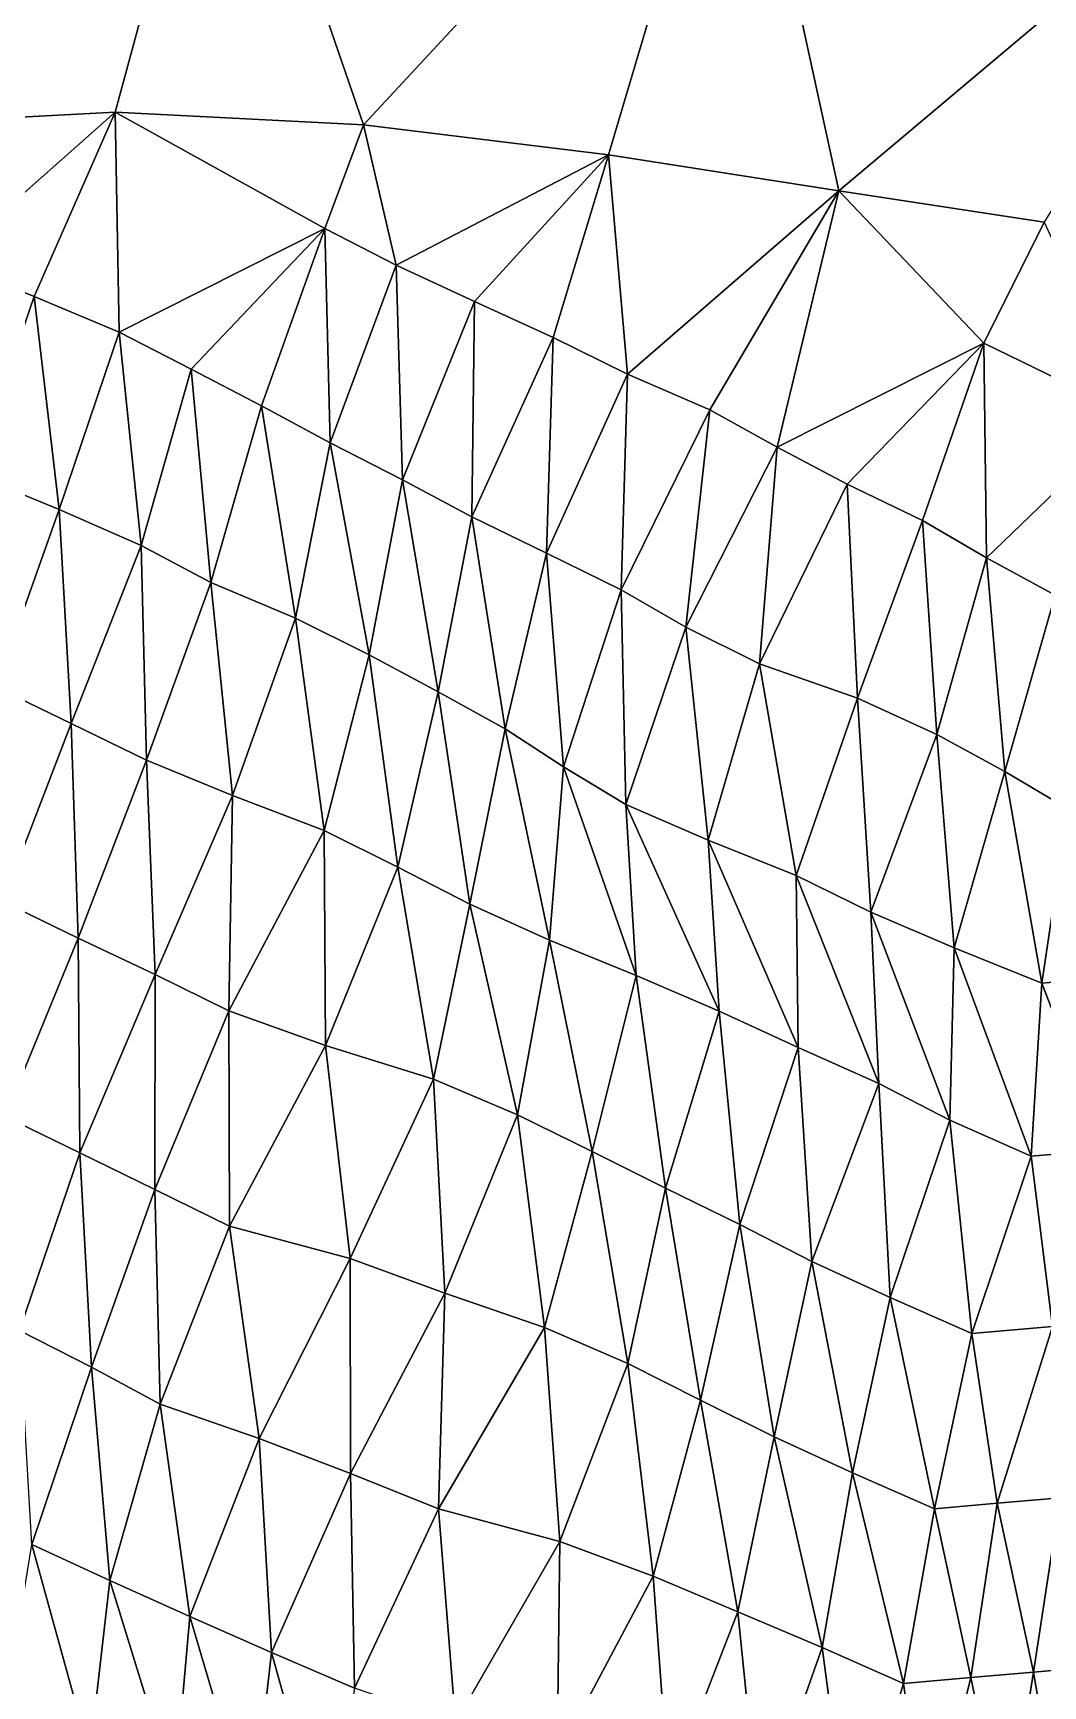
# Model space of a CAD drawing. Extents: x 993 to 3979, y 358 to 2875.
# Drawn here: x 2272.5 to 2490.5, y 1917.4 to 2274.3 of the extents above; entities that cross this region are included whole.
import ezdxf

# ---------------------------------------------------------------- set-up
doc = ezdxf.new("R2010")
doc.units = 0
doc.header["$MEASUREMENT"] = 0

msp = doc.modelspace()

# ---------------------------------------------------------------- linework, layer by layer
at = {"layer": 'modelTopoInnerCoarse_ts', "color": 2}
for points in [[(2253.91, 2225.04, 2295.73), (2238.22, 2254.5, 2265.97), (2290.25, 2257.25, 2294.59), (2253.91, 2225.04, 2295.73)], [(2272.77, 2217.4, 2306.84), (2253.91, 2225.04, 2295.73), (2290.25, 2257.25, 2294.59), (2272.77, 2217.4, 2306.84)], [(2291.11, 2209.71, 2319.34), (2272.77, 2217.4, 2306.84), (2290.25, 2257.25, 2294.59), (2291.11, 2209.71, 2319.34)], [(2335.49, 2232.14, 2341.55), (2290.25, 2257.25, 2294.59), (2343.84, 2254.5, 2336.23), (2335.49, 2232.14, 2341.55)], [(2335.49, 2232.14, 2341.55), (2291.11, 2209.71, 2319.34), (2290.25, 2257.25, 2294.59), (2335.49, 2232.14, 2341.55)], [(2350.89, 2224.2, 2361.9), (2335.49, 2232.14, 2341.55), (2343.84, 2254.5, 2336.23), (2350.89, 2224.2, 2361.9)], [(2350.89, 2224.2, 2361.9), (2343.84, 2254.5, 2336.23), (2396.69, 2248, 2372.06), (2350.89, 2224.2, 2361.9)], [(2367.81, 2216.38, 2378.17), (2350.89, 2224.2, 2361.9), (2396.69, 2248, 2372.06), (2367.81, 2216.38, 2378.17)], [(2384.78, 2208.57, 2394.34), (2367.81, 2216.38, 2378.17), (2396.69, 2248, 2372.06), (2384.78, 2208.57, 2394.34)], [(2400.82, 2200.68, 2412.96), (2384.78, 2208.57, 2394.34), (2396.69, 2248, 2372.06), (2400.82, 2200.68, 2412.96)], [(2400.82, 2200.68, 2412.96), (2396.69, 2248, 2372.06), (2446.47, 2240.25, 2408.04), (2400.82, 2200.68, 2412.96)], [(2418.61, 2192.94, 2426.92), (2400.82, 2200.68, 2412.96), (2446.47, 2240.25, 2408.04), (2418.61, 2192.94, 2426.92)], [(2433.09, 2184.91, 2449.71), (2418.61, 2192.94, 2426.92), (2446.47, 2240.25, 2408.04), (2433.09, 2184.91, 2449.71)], [(2477.74, 2207.37, 2471.22), (2433.09, 2184.91, 2449.71), (2446.47, 2240.25, 2408.04), (2477.74, 2207.37, 2471.22)], [(2477.74, 2207.37, 2471.22), (2446.47, 2240.25, 2408.04), (2490.75, 2233.5, 2452.81), (2477.74, 2207.37, 2471.22)], [(2335.49, 2232.14, 2341.55), (2306.67, 2201.77, 2339.25), (2291.11, 2209.71, 2319.34), (2335.49, 2232.14, 2341.55)], [(2335.49, 2232.14, 2341.55), (2321.83, 2193.8, 2360.24), (2306.67, 2201.77, 2339.25), (2335.49, 2232.14, 2341.55)], [(2336.64, 2185.81, 2382.13), (2321.83, 2193.8, 2360.24), (2335.49, 2232.14, 2341.55), (2336.64, 2185.81, 2382.13)], [(2336.64, 2185.81, 2382.13), (2335.49, 2232.14, 2341.55), (2350.89, 2224.2, 2361.9), (2336.64, 2185.81, 2382.13)], [(2510.11, 2191.62, 2507.68), (2477.74, 2207.37, 2471.22), (2490.75, 2233.5, 2452.81), (2510.11, 2191.62, 2507.68)], [(2259.6, 2179.1, 2324.21), (2253.91, 2225.04, 2295.73), (2272.77, 2217.4, 2306.84), (2259.6, 2179.1, 2324.21)], [(2352.24, 2177.88, 2401.94), (2336.64, 2185.81, 2382.13), (2350.89, 2224.2, 2361.9), (2352.24, 2177.88, 2401.94)], [(2352.24, 2177.88, 2401.94), (2350.89, 2224.2, 2361.9), (2367.81, 2216.38, 2378.17), (2352.24, 2177.88, 2401.94)], [(2278.15, 2171.43, 2336.16), (2259.6, 2179.1, 2324.21), (2272.77, 2217.4, 2306.84), (2278.15, 2171.43, 2336.16)], [(2278.15, 2171.43, 2336.16), (2272.77, 2217.4, 2306.84), (2291.11, 2209.71, 2319.34), (2278.15, 2171.43, 2336.16)], [(2367.2, 2169.89, 2423.44), (2352.24, 2177.88, 2401.94), (2367.81, 2216.38, 2378.17), (2367.2, 2169.89, 2423.44)], [(2367.2, 2169.89, 2423.44), (2367.81, 2216.38, 2378.17), (2384.78, 2208.57, 2394.34), (2367.2, 2169.89, 2423.44)], [(2295.84, 2163.68, 2350.39), (2278.15, 2171.43, 2336.16), (2291.11, 2209.71, 2319.34), (2295.84, 2163.68, 2350.39)], [(2295.84, 2163.68, 2350.39), (2291.11, 2209.71, 2319.34), (2306.67, 2201.77, 2339.25), (2295.84, 2163.68, 2350.39)], [(2383.31, 2162, 2441.88), (2367.2, 2169.89, 2423.44), (2384.78, 2208.57, 2394.34), (2383.31, 2162, 2441.88)], [(2383.31, 2162, 2441.88), (2384.78, 2208.57, 2394.34), (2400.82, 2200.68, 2412.96), (2383.31, 2162, 2441.88)], [(2477.74, 2207.37, 2471.22), (2448.24, 2176.94, 2470.72), (2433.09, 2184.91, 2449.71), (2477.74, 2207.37, 2471.22)], [(2477.74, 2207.37, 2471.22), (2464.51, 2169.07, 2488.73), (2448.24, 2176.94, 2470.72), (2477.74, 2207.37, 2471.22)], [(2478.33, 2160.99, 2513.26), (2464.51, 2169.07, 2488.73), (2477.74, 2207.37, 2471.22), (2478.33, 2160.99, 2513.26)], [(2510.11, 2191.62, 2507.68), (2478.33, 2160.99, 2513.26), (2477.74, 2207.37, 2471.22), (2510.11, 2191.62, 2507.68)], [(2310.91, 2155.7, 2371.61), (2295.84, 2163.68, 2350.39), (2306.67, 2201.77, 2339.25), (2310.91, 2155.7, 2371.61)], [(2310.91, 2155.7, 2371.61), (2306.67, 2201.77, 2339.25), (2321.83, 2193.8, 2360.24), (2310.91, 2155.7, 2371.61)], [(2400.82, 2200.68, 2412.96), (2399.49, 2154.12, 2460.15), (2383.31, 2162, 2441.88), (2400.82, 2200.68, 2412.96)], [(2418.61, 2192.94, 2426.92), (2399.49, 2154.12, 2460.15), (2400.82, 2200.68, 2412.96), (2418.61, 2192.94, 2426.92)], [(2329.18, 2148.01, 2384.28), (2310.91, 2155.7, 2371.61), (2321.83, 2193.8, 2360.24), (2329.18, 2148.01, 2384.28)], [(2329.18, 2148.01, 2384.28), (2321.83, 2193.8, 2360.24), (2336.64, 2185.81, 2382.13), (2329.18, 2148.01, 2384.28)], [(2413.39, 2146.05, 2484.47), (2399.49, 2154.12, 2460.15), (2418.61, 2192.94, 2426.92), (2413.39, 2146.05, 2484.47)], [(2413.39, 2146.05, 2484.47), (2418.61, 2192.94, 2426.92), (2433.09, 2184.91, 2449.71), (2413.39, 2146.05, 2484.47)], [(2510.11, 2191.62, 2507.68), (2493.1, 2152.98, 2535.3), (2478.33, 2160.99, 2513.26), (2510.11, 2191.62, 2507.68)], [(2345.05, 2140.1, 2403.37), (2329.18, 2148.01, 2384.28), (2336.64, 2185.81, 2382.13), (2345.05, 2140.1, 2403.37)], [(2345.05, 2140.1, 2403.37), (2336.64, 2185.81, 2382.13), (2352.24, 2177.88, 2401.94), (2345.05, 2140.1, 2403.37)], [(2429.29, 2138.14, 2503.49), (2413.39, 2146.05, 2484.47), (2433.09, 2184.91, 2449.71), (2429.29, 2138.14, 2503.49)], [(2429.29, 2138.14, 2503.49), (2433.09, 2184.91, 2449.71), (2448.24, 2176.94, 2470.72), (2429.29, 2138.14, 2503.49)], [(2264.52, 2133.09, 2354.75), (2259.6, 2179.1, 2324.21), (2278.15, 2171.43, 2336.16), (2264.52, 2133.09, 2354.75)], [(2359.95, 2132.11, 2425.03), (2345.05, 2140.1, 2403.37), (2352.24, 2177.88, 2401.94), (2359.95, 2132.11, 2425.03)], [(2359.95, 2132.11, 2425.03), (2352.24, 2177.88, 2401.94), (2367.2, 2169.89, 2423.44), (2359.95, 2132.11, 2425.03)], [(2450.46, 2130.7, 2508.43), (2429.29, 2138.14, 2503.49), (2448.24, 2176.94, 2470.72), (2450.46, 2130.7, 2508.43)], [(2464.51, 2169.07, 2488.73), (2450.46, 2130.7, 2508.43), (2448.24, 2176.94, 2470.72), (2464.51, 2169.07, 2488.73)], [(2280.72, 2125.21, 2372.96), (2264.52, 2133.09, 2354.75), (2278.15, 2171.43, 2336.16), (2280.72, 2125.21, 2372.96)], [(2280.72, 2125.21, 2372.96), (2278.15, 2171.43, 2336.16), (2295.84, 2163.68, 2350.39), (2280.72, 2125.21, 2372.96)], [(2374.42, 2124.08, 2447.86), (2359.95, 2132.11, 2425.03), (2367.2, 2169.89, 2423.44), (2374.42, 2124.08, 2447.86)], [(2374.42, 2124.08, 2447.86), (2367.2, 2169.89, 2423.44), (2383.31, 2162, 2441.88), (2374.42, 2124.08, 2447.86)], [(2467.58, 2122.9, 2524.2), (2450.46, 2130.7, 2508.43), (2464.51, 2169.07, 2488.73), (2467.58, 2122.9, 2524.2)], [(2467.58, 2122.9, 2524.2), (2464.51, 2169.07, 2488.73), (2478.33, 2160.99, 2513.26), (2467.58, 2122.9, 2524.2)], [(2297.03, 2117.35, 2390.86), (2280.72, 2125.21, 2372.96), (2295.84, 2163.68, 2350.39), (2297.03, 2117.35, 2390.86)], [(2297.03, 2117.35, 2390.86), (2295.84, 2163.68, 2350.39), (2310.91, 2155.7, 2371.61), (2297.03, 2117.35, 2390.86)], [(2387.01, 2115.89, 2475.68), (2374.42, 2124.08, 2447.86), (2383.31, 2162, 2441.88), (2387.01, 2115.89, 2475.68)], [(2387.01, 2115.89, 2475.68), (2383.31, 2162, 2441.88), (2399.49, 2154.12, 2460.15), (2387.01, 2115.89, 2475.68)], [(2482.27, 2114.89, 2546.41), (2467.58, 2122.9, 2524.2), (2478.33, 2160.99, 2513.26), (2482.27, 2114.89, 2546.41)], [(2482.27, 2114.89, 2546.41), (2478.33, 2160.99, 2513.26), (2493.1, 2152.98, 2535.3), (2482.27, 2114.89, 2546.41)], [(2315.58, 2109.67, 2402.81), (2297.03, 2117.35, 2390.86), (2310.91, 2155.7, 2371.61), (2315.58, 2109.67, 2402.81)], [(2315.58, 2109.67, 2402.81), (2310.91, 2155.7, 2371.61), (2329.18, 2148.01, 2384.28), (2315.58, 2109.67, 2402.81)], [(2400.43, 2107.77, 2501.29), (2387.01, 2115.89, 2475.68), (2399.49, 2154.12, 2460.15), (2400.43, 2107.77, 2501.29)], [(2400.43, 2107.77, 2501.29), (2399.49, 2154.12, 2460.15), (2413.39, 2146.05, 2484.47), (2400.43, 2107.77, 2501.29)], [(2495.86, 2106.79, 2571.57), (2482.27, 2114.89, 2546.41), (2493.1, 2152.98, 2535.3), (2495.86, 2106.79, 2571.57)], [(2335.34, 2102.11, 2411.52), (2315.58, 2109.67, 2402.81), (2329.18, 2148.01, 2384.28), (2335.34, 2102.11, 2411.52)], [(2335.34, 2102.11, 2411.52), (2329.18, 2148.01, 2384.28), (2345.05, 2140.1, 2403.37), (2335.34, 2102.11, 2411.52)], [(2418.22, 2100.03, 2515.25), (2400.43, 2107.77, 2501.29), (2413.39, 2146.05, 2484.47), (2418.22, 2100.03, 2515.25)], [(2418.22, 2100.03, 2515.25), (2413.39, 2146.05, 2484.47), (2429.29, 2138.14, 2503.49), (2418.22, 2100.03, 2515.25)], [(2345.05, 2140.1, 2403.37), (2351.22, 2094.2, 2430.58), (2335.34, 2102.11, 2411.52), (2345.05, 2140.1, 2403.37)], [(2345.05, 2140.1, 2403.37), (2359.95, 2132.11, 2425.03), (2351.22, 2094.2, 2430.58), (2345.05, 2140.1, 2403.37)], [(2437.21, 2092.4, 2526.03), (2418.22, 2100.03, 2515.25), (2429.29, 2138.14, 2503.49), (2437.21, 2092.4, 2526.03)], [(2437.21, 2092.4, 2526.03), (2429.29, 2138.14, 2503.49), (2450.46, 2130.7, 2508.43), (2437.21, 2092.4, 2526.03)], [(2266.03, 2086.78, 2394.36), (2264.52, 2133.09, 2354.75), (2280.72, 2125.21, 2372.96), (2266.03, 2086.78, 2394.36)], [(2359.95, 2132.11, 2425.03), (2366.77, 2086.27, 2450.52), (2351.22, 2094.2, 2430.58), (2359.95, 2132.11, 2425.03)], [(2359.95, 2132.11, 2425.03), (2374.42, 2124.08, 2447.86), (2366.77, 2086.27, 2450.52), (2359.95, 2132.11, 2425.03)], [(2453.31, 2084.51, 2544.48), (2437.21, 2092.4, 2526.03), (2450.46, 2130.7, 2508.43), (2453.31, 2084.51, 2544.48)], [(2453.31, 2084.51, 2544.48), (2450.46, 2130.7, 2508.43), (2467.58, 2122.9, 2524.2), (2453.31, 2084.51, 2544.48)], [(2282.23, 2078.91, 2412.55), (2266.03, 2086.78, 2394.36), (2280.72, 2125.21, 2372.96), (2282.23, 2078.91, 2412.55)], [(2282.23, 2078.91, 2412.55), (2280.72, 2125.21, 2372.96), (2297.03, 2117.35, 2390.86), (2282.23, 2078.91, 2412.55)], [(2374.42, 2124.08, 2447.86), (2384, 2078.48, 2465.97), (2366.77, 2086.27, 2450.52), (2374.42, 2124.08, 2447.86)], [(2374.42, 2124.08, 2447.86), (2387.01, 2115.89, 2475.68), (2384, 2078.48, 2465.97), (2374.42, 2124.08, 2447.86)], [(2471.36, 2076.79, 2557.77), (2453.31, 2084.51, 2544.48), (2467.58, 2122.9, 2524.2), (2471.36, 2076.79, 2557.77)], [(2471.36, 2076.79, 2557.77), (2467.58, 2122.9, 2524.2), (2482.27, 2114.89, 2546.41), (2471.36, 2076.79, 2557.77)], [(2298.87, 2071.07, 2429.58), (2282.23, 2078.91, 2412.55), (2297.03, 2117.35, 2390.86), (2298.87, 2071.07, 2429.58)], [(2298.87, 2071.07, 2429.58), (2297.03, 2117.35, 2390.86), (2315.58, 2109.67, 2402.81), (2298.87, 2071.07, 2429.58)], [(2387.01, 2115.89, 2475.68), (2402.67, 2070.82, 2477.6), (2384, 2078.48, 2465.97), (2387.01, 2115.89, 2475.68)], [(2387.01, 2115.89, 2475.68), (2400.43, 2107.77, 2501.29), (2402.67, 2070.82, 2477.6), (2387.01, 2115.89, 2475.68)], [(2490.22, 2069.15, 2568.87), (2471.36, 2076.79, 2557.77), (2482.27, 2114.89, 2546.41), (2490.22, 2069.15, 2568.87)], [(2490.22, 2069.15, 2568.87), (2482.27, 2114.89, 2546.41), (2495.86, 2106.79, 2571.57), (2490.22, 2069.15, 2568.87)], [(2315.58, 2109.67, 2402.81), (2314.81, 2063.17, 2448.49), (2298.87, 2071.07, 2429.58), (2315.58, 2109.67, 2402.81)], [(2335.34, 2102.11, 2411.52), (2314.81, 2063.17, 2448.49), (2315.58, 2109.67, 2402.81), (2335.34, 2102.11, 2411.52)], [(2400.43, 2107.77, 2501.29), (2420.64, 2063.1, 2491.07), (2402.67, 2070.82, 2477.6), (2400.43, 2107.77, 2501.29)], [(2400.43, 2107.77, 2501.29), (2418.22, 2100.03, 2515.25), (2420.64, 2063.1, 2491.07), (2400.43, 2107.77, 2501.29)], [(2505.16, 2070.46, 2581.71), (2490.22, 2069.15, 2568.87), (2495.86, 2106.79, 2571.57), (2505.16, 2070.46, 2581.71)], [(2335.67, 2055.7, 2454.28), (2314.81, 2063.17, 2448.49), (2335.34, 2102.11, 2411.52), (2335.67, 2055.7, 2454.28)], [(2351.22, 2094.2, 2430.58), (2335.67, 2055.7, 2454.28), (2335.34, 2102.11, 2411.52), (2351.22, 2094.2, 2430.58)], [(2418.22, 2100.03, 2515.25), (2437.65, 2055.29, 2507.12), (2420.64, 2063.1, 2491.07), (2418.22, 2100.03, 2515.25)], [(2418.22, 2100.03, 2515.25), (2437.21, 2092.4, 2526.03), (2437.65, 2055.29, 2507.12), (2418.22, 2100.03, 2515.25)], [(2358.93, 2048.44, 2453.67), (2335.67, 2055.7, 2454.28), (2351.22, 2094.2, 2430.58), (2358.93, 2048.44, 2453.67)], [(2358.93, 2048.44, 2453.67), (2351.22, 2094.2, 2430.58), (2366.77, 2086.27, 2450.52), (2358.93, 2048.44, 2453.67)], [(2437.21, 2092.4, 2526.03), (2453.31, 2084.51, 2544.48), (2455.1, 2047.52, 2521.99), (2437.21, 2092.4, 2526.03)], [(2437.21, 2092.4, 2526.03), (2455.1, 2047.52, 2521.99), (2437.65, 2055.29, 2507.12), (2437.21, 2092.4, 2526.03)], [(2266.48, 2040.38, 2436.81), (2266.03, 2086.78, 2394.36), (2282.23, 2078.91, 2412.55), (2266.48, 2040.38, 2436.81)], [(2377.09, 2040.73, 2466.67), (2358.93, 2048.44, 2453.67), (2366.77, 2086.27, 2450.52), (2377.09, 2040.73, 2466.67)], [(2377.09, 2040.73, 2466.67), (2366.77, 2086.27, 2450.52), (2384, 2078.48, 2465.97), (2377.09, 2040.73, 2466.67)], [(2453.31, 2084.51, 2544.48), (2471.36, 2076.79, 2557.77), (2470.4, 2039.57, 2542.59), (2453.31, 2084.51, 2544.48)], [(2453.31, 2084.51, 2544.48), (2470.4, 2039.57, 2542.59), (2455.1, 2047.52, 2521.99), (2453.31, 2084.51, 2544.48)], [(2282.65, 2032.51, 2455.08), (2266.48, 2040.38, 2436.81), (2282.23, 2078.91, 2412.55), (2282.65, 2032.51, 2455.08)], [(2282.65, 2032.51, 2455.08), (2282.23, 2078.91, 2412.55), (2298.87, 2071.07, 2429.58), (2282.65, 2032.51, 2455.08)], [(2393.2, 2032.85, 2485.11), (2377.09, 2040.73, 2466.67), (2384, 2078.48, 2465.97), (2393.2, 2032.85, 2485.11)], [(2393.2, 2032.85, 2485.11), (2384, 2078.48, 2465.97), (2402.67, 2070.82, 2477.6), (2393.2, 2032.85, 2485.11)], [(2471.36, 2076.79, 2557.77), (2487.95, 2031.81, 2557.2), (2470.4, 2039.57, 2542.59), (2471.36, 2076.79, 2557.77)], [(2471.36, 2076.79, 2557.77), (2490.22, 2069.15, 2568.87), (2487.95, 2031.81, 2557.2), (2471.36, 2076.79, 2557.77)], [(2298.83, 2024.63, 2473.35), (2282.65, 2032.51, 2455.08), (2298.87, 2071.07, 2429.58), (2298.83, 2024.63, 2473.35)], [(2298.83, 2024.63, 2473.35), (2298.87, 2071.07, 2429.58), (2314.81, 2063.17, 2448.49), (2298.83, 2024.63, 2473.35)], [(2409, 2024.93, 2504.38), (2393.2, 2032.85, 2485.11), (2402.67, 2070.82, 2477.6), (2409, 2024.93, 2504.38)], [(2409, 2024.93, 2504.38), (2402.67, 2070.82, 2477.6), (2420.64, 2063.1, 2491.07), (2409, 2024.93, 2504.38)], [(2505.16, 2070.46, 2581.71), (2504.07, 2033.22, 2566.88), (2490.22, 2069.15, 2568.87), (2505.16, 2070.46, 2581.71)], [(2504.07, 2033.22, 2566.88), (2487.95, 2031.81, 2557.2), (2490.22, 2069.15, 2568.87), (2504.07, 2033.22, 2566.88)], [(2314.91, 2016.74, 2491.86), (2298.83, 2024.63, 2473.35), (2314.81, 2063.17, 2448.49), (2314.91, 2016.74, 2491.86)], [(2335.67, 2055.7, 2454.28), (2314.91, 2016.74, 2491.86), (2314.81, 2063.17, 2448.49), (2335.67, 2055.7, 2454.28)], [(2425.04, 2017.04, 2523), (2409, 2024.93, 2504.38), (2420.64, 2063.1, 2491.07), (2425.04, 2017.04, 2523)], [(2425.04, 2017.04, 2523), (2420.64, 2063.1, 2491.07), (2437.65, 2055.29, 2507.12), (2425.04, 2017.04, 2523)], [(2340.93, 2009.72, 2483.92), (2314.91, 2016.74, 2491.86), (2335.67, 2055.7, 2454.28), (2340.93, 2009.72, 2483.92)], [(2358.93, 2048.44, 2453.67), (2340.93, 2009.72, 2483.92), (2335.67, 2055.7, 2454.28), (2358.93, 2048.44, 2453.67)], [(2440.6, 2009.11, 2542.9), (2425.04, 2017.04, 2523), (2437.65, 2055.29, 2507.12), (2440.6, 2009.11, 2542.9)], [(2440.6, 2009.11, 2542.9), (2437.65, 2055.29, 2507.12), (2455.1, 2047.52, 2521.99), (2440.6, 2009.11, 2542.9)], [(2361.41, 2002.22, 2490.71), (2340.93, 2009.72, 2483.92), (2358.93, 2048.44, 2453.67), (2361.41, 2002.22, 2490.71)], [(2377.09, 2040.73, 2466.67), (2361.41, 2002.22, 2490.71), (2358.93, 2048.44, 2453.67), (2377.09, 2040.73, 2466.67)], [(2457.49, 2001.29, 2559.28), (2440.6, 2009.11, 2542.9), (2455.1, 2047.52, 2521.99), (2457.49, 2001.29, 2559.28)], [(2457.49, 2001.29, 2559.28), (2455.1, 2047.52, 2521.99), (2470.4, 2039.57, 2542.59), (2457.49, 2001.29, 2559.28)], [(2269.63, 1994.22, 2472.05), (2266.48, 2040.38, 2436.81), (2282.65, 2032.51, 2455.08), (2269.63, 1994.22, 2472.05)], [(2382.9, 1994.8, 2494.82), (2361.41, 2002.22, 2490.71), (2377.09, 2040.73, 2466.67), (2382.9, 1994.8, 2494.82)], [(2382.9, 1994.8, 2494.82), (2377.09, 2040.73, 2466.67), (2393.2, 2032.85, 2485.11), (2382.9, 1994.8, 2494.82)], [(2475.17, 1993.55, 2573.52), (2457.49, 2001.29, 2559.28), (2470.4, 2039.57, 2542.59), (2475.17, 1993.55, 2573.52)], [(2475.17, 1993.55, 2573.52), (2470.4, 2039.57, 2542.59), (2487.95, 2031.81, 2557.2), (2475.17, 1993.55, 2573.52)], [(2285.14, 1986.28, 2492.1), (2269.63, 1994.22, 2472.05), (2282.65, 2032.51, 2455.08), (2285.14, 1986.28, 2492.1)], [(2285.14, 1986.28, 2492.1), (2282.65, 2032.51, 2455.08), (2298.83, 2024.63, 2473.35), (2285.14, 1986.28, 2492.1)], [(2400.92, 1987.08, 2508.18), (2382.9, 1994.8, 2494.82), (2393.2, 2032.85, 2485.11), (2400.92, 1987.08, 2508.18)], [(2400.92, 1987.08, 2508.18), (2393.2, 2032.85, 2485.11), (2409, 2024.93, 2504.38), (2400.92, 1987.08, 2508.18)], [(2492.55, 1995.07, 2579.84), (2475.17, 1993.55, 2573.52), (2487.95, 2031.81, 2557.2), (2492.55, 1995.07, 2579.84)], [(2504.07, 2033.22, 2566.88), (2492.55, 1995.07, 2579.84), (2487.95, 2031.81, 2557.2), (2504.07, 2033.22, 2566.88)], [(2299.92, 1978.28, 2514.08), (2285.14, 1986.28, 2492.1), (2298.83, 2024.63, 2473.35), (2299.92, 1978.28, 2514.08)], [(2299.92, 1978.28, 2514.08), (2298.83, 2024.63, 2473.35), (2314.91, 2016.74, 2491.86), (2299.92, 1978.28, 2514.08)], [(2416.61, 1979.16, 2527.73), (2400.92, 1987.08, 2508.18), (2409, 2024.93, 2504.38), (2416.61, 1979.16, 2527.73)], [(2416.61, 1979.16, 2527.73), (2409, 2024.93, 2504.38), (2425.04, 2017.04, 2523), (2416.61, 1979.16, 2527.73)], [(2321.32, 1970.86, 2518.44), (2299.92, 1978.28, 2514.08), (2314.91, 2016.74, 2491.86), (2321.32, 1970.86, 2518.44)], [(2340.93, 2009.72, 2483.92), (2321.32, 1970.86, 2518.44), (2314.91, 2016.74, 2491.86), (2340.93, 2009.72, 2483.92)], [(2425.04, 2017.04, 2523), (2432.45, 1971.25, 2546.89), (2416.61, 1979.16, 2527.73), (2425.04, 2017.04, 2523)], [(2425.04, 2017.04, 2523), (2440.6, 2009.11, 2542.9), (2432.45, 1971.25, 2546.89), (2425.04, 2017.04, 2523)], [(2341, 1963.29, 2527.35), (2321.32, 1970.86, 2518.44), (2340.93, 2009.72, 2483.92), (2341, 1963.29, 2527.35)], [(2361.41, 2002.22, 2490.71), (2341, 1963.29, 2527.35), (2340.93, 2009.72, 2483.92), (2361.41, 2002.22, 2490.71)], [(2440.6, 2009.11, 2542.9), (2449.37, 1963.44, 2563.18), (2432.45, 1971.25, 2546.89), (2440.6, 2009.11, 2542.9)], [(2440.6, 2009.11, 2542.9), (2457.49, 2001.29, 2559.28), (2449.37, 1963.44, 2563.18), (2440.6, 2009.11, 2542.9)], [(2361.41, 2002.22, 2490.71), (2360.04, 1955.66, 2538), (2341, 1963.29, 2527.35), (2361.41, 2002.22, 2490.71)], [(2382.9, 1994.8, 2494.82), (2360.04, 1955.66, 2538), (2361.41, 2002.22, 2490.71), (2382.9, 1994.8, 2494.82)], [(2467.11, 1955.7, 2577.27), (2449.37, 1963.44, 2563.18), (2457.49, 2001.29, 2559.28), (2467.11, 1955.7, 2577.27)], [(2467.11, 1955.7, 2577.27), (2457.49, 2001.29, 2559.28), (2475.17, 1993.55, 2573.52), (2467.11, 1955.7, 2577.27)], [(2492.55, 1995.07, 2579.84), (2480.62, 1956.88, 2593.92), (2475.17, 1993.55, 2573.52), (2492.55, 1995.07, 2579.84)], [(2494.24, 1958.07, 2610.25), (2480.62, 1956.88, 2593.92), (2492.55, 1995.07, 2579.84), (2494.24, 1958.07, 2610.25)], [(2272.27, 1948.01, 2508.65), (2269.63, 1994.22, 2472.05), (2285.14, 1986.28, 2492.1), (2272.27, 1948.01, 2508.65)], [(2386.24, 1948.66, 2529.55), (2360.04, 1955.66, 2538), (2382.9, 1994.8, 2494.82), (2386.24, 1948.66, 2529.55)], [(2400.92, 1987.08, 2508.18), (2386.24, 1948.66, 2529.55), (2382.9, 1994.8, 2494.82), (2400.92, 1987.08, 2508.18)], [(2480.62, 1956.88, 2593.92), (2467.11, 1955.7, 2577.27), (2475.17, 1993.55, 2573.52), (2480.62, 1956.88, 2593.92)], [(2285.14, 1986.28, 2492.1), (2289.12, 1940.19, 2525.13), (2272.27, 1948.01, 2508.65), (2285.14, 1986.28, 2492.1)], [(2285.14, 1986.28, 2492.1), (2299.92, 1978.28, 2514.08), (2289.12, 1940.19, 2525.13), (2285.14, 1986.28, 2492.1)], [(2406.38, 1941.12, 2537.27), (2386.24, 1948.66, 2529.55), (2400.92, 1987.08, 2508.18), (2406.38, 1941.12, 2537.27)], [(2406.38, 1941.12, 2537.27), (2400.92, 1987.08, 2508.18), (2416.61, 1979.16, 2527.73), (2406.38, 1941.12, 2537.27)], [(2299.92, 1978.28, 2514.08), (2306.37, 1932.41, 2540.52), (2289.12, 1940.19, 2525.13), (2299.92, 1978.28, 2514.08)], [(2299.92, 1978.28, 2514.08), (2321.32, 1970.86, 2518.44), (2306.37, 1932.41, 2540.52), (2299.92, 1978.28, 2514.08)], [(2424.63, 1933.42, 2550.01), (2406.38, 1941.12, 2537.27), (2416.61, 1979.16, 2527.73), (2424.63, 1933.42, 2550.01)], [(2424.63, 1933.42, 2550.01), (2416.61, 1979.16, 2527.73), (2432.45, 1971.25, 2546.89), (2424.63, 1933.42, 2550.01)], [(2323.97, 1924.65, 2555), (2306.37, 1932.41, 2540.52), (2321.32, 1970.86, 2518.44), (2323.97, 1924.65, 2555)], [(2341, 1963.29, 2527.35), (2323.97, 1924.65, 2555), (2321.32, 1970.86, 2518.44), (2341, 1963.29, 2527.35)], [(2442.81, 1925.72, 2562.93), (2424.63, 1933.42, 2550.01), (2432.45, 1971.25, 2546.89), (2442.81, 1925.72, 2562.93)], [(2442.81, 1925.72, 2562.93), (2432.45, 1971.25, 2546.89), (2449.37, 1963.44, 2563.18), (2442.81, 1925.72, 2562.93)], [(2341.9, 1916.93, 2568.58), (2323.97, 1924.65, 2555), (2341, 1963.29, 2527.35), (2341.9, 1916.93, 2568.58)], [(2360.04, 1955.66, 2538), (2341.9, 1916.93, 2568.58), (2341, 1963.29, 2527.35), (2360.04, 1955.66, 2538)], [(2460.36, 1917.96, 2577.53), (2442.81, 1925.72, 2562.93), (2449.37, 1963.44, 2563.18), (2460.36, 1917.96, 2577.53)], [(2460.36, 1917.96, 2577.53), (2449.37, 1963.44, 2563.18), (2467.11, 1955.7, 2577.27), (2460.36, 1917.96, 2577.53)], [(2363.68, 1909.54, 2571.95), (2341.9, 1916.93, 2568.58), (2360.04, 1955.66, 2538), (2363.68, 1909.54, 2571.95)], [(2386.24, 1948.66, 2529.55), (2363.68, 1909.54, 2571.95), (2360.04, 1955.66, 2538), (2386.24, 1948.66, 2529.55)], [(2474.92, 1919.24, 2591.37), (2460.36, 1917.96, 2577.53), (2467.11, 1955.7, 2577.27), (2474.92, 1919.24, 2591.37)], [(2480.62, 1956.88, 2593.92), (2474.92, 1919.24, 2591.37), (2467.11, 1955.7, 2577.27), (2480.62, 1956.88, 2593.92)], [(2488.48, 1920.42, 2607.88), (2474.92, 1919.24, 2591.37), (2480.62, 1956.88, 2593.92), (2488.48, 1920.42, 2607.88)], [(2494.24, 1958.07, 2610.25), (2488.48, 1920.42, 2607.88), (2480.62, 1956.88, 2593.92), (2494.24, 1958.07, 2610.25)], [(2502.29, 1921.63, 2623.72), (2488.48, 1920.42, 2607.88), (2494.24, 1958.07, 2610.25), (2502.29, 1921.63, 2623.72)], [(2386.24, 1948.66, 2529.55), (2385.62, 1902.16, 2574.83), (2363.68, 1909.54, 2571.95), (2386.24, 1948.66, 2529.55)], [(2406.38, 1941.12, 2537.27), (2385.62, 1902.16, 2574.83), (2386.24, 1948.66, 2529.55), (2406.38, 1941.12, 2537.27)], [(2272.27, 1948.01, 2508.65), (2284.75, 1902.67, 2519.03), (2266.11, 1910.33, 2507.35), (2272.27, 1948.01, 2508.65)], [(2272.27, 1948.01, 2508.65), (2289.12, 1940.19, 2525.13), (2284.75, 1902.67, 2519.03), (2272.27, 1948.01, 2508.65)], [(2289.12, 1940.19, 2525.13), (2303.06, 1894.97, 2531.64), (2284.75, 1902.67, 2519.03), (2289.12, 1940.19, 2525.13)], [(2289.12, 1940.19, 2525.13), (2306.37, 1932.41, 2540.52), (2303.06, 1894.97, 2531.64), (2289.12, 1940.19, 2525.13)], [(2409.74, 1894.98, 2571.96), (2385.62, 1902.16, 2574.83), (2406.38, 1941.12, 2537.27), (2409.74, 1894.98, 2571.96)], [(2424.63, 1933.42, 2550.01), (2409.74, 1894.98, 2571.96), (2406.38, 1941.12, 2537.27), (2424.63, 1933.42, 2550.01)], [(2306.37, 1932.41, 2540.52), (2319.71, 1887.14, 2548.62), (2303.06, 1894.97, 2531.64), (2306.37, 1932.41, 2540.52)], [(2306.37, 1932.41, 2540.52), (2323.97, 1924.65, 2555), (2319.71, 1887.14, 2548.62), (2306.37, 1932.41, 2540.52)], [(2424.63, 1933.42, 2550.01), (2429.31, 1887.39, 2581.19), (2409.74, 1894.98, 2571.96), (2424.63, 1933.42, 2550.01)], [(2424.63, 1933.42, 2550.01), (2442.81, 1925.72, 2562.93), (2429.31, 1887.39, 2581.19), (2424.63, 1933.42, 2550.01)], [(2323.97, 1924.65, 2555), (2336.62, 1879.32, 2564.95), (2319.71, 1887.14, 2548.62), (2323.97, 1924.65, 2555)], [(2323.97, 1924.65, 2555), (2341.9, 1916.93, 2568.58), (2336.62, 1879.32, 2564.95), (2323.97, 1924.65, 2555)], [(2448.95, 1879.82, 2590.22), (2429.31, 1887.39, 2581.19), (2442.81, 1925.72, 2562.93), (2448.95, 1879.82, 2590.22)], [(2448.95, 1879.82, 2590.22), (2442.81, 1925.72, 2562.93), (2460.36, 1917.96, 2577.53), (2448.95, 1879.82, 2590.22)], [(2488.48, 1920.42, 2607.88), (2482.49, 1882.75, 2606.12), (2474.92, 1919.24, 2591.37), (2488.48, 1920.42, 2607.88)], [(2494.72, 1883.82, 2626.15), (2482.49, 1882.75, 2606.12), (2488.48, 1920.42, 2607.88), (2494.72, 1883.82, 2626.15)], [(2502.29, 1921.63, 2623.72), (2494.72, 1883.82, 2626.15), (2488.48, 1920.42, 2607.88), (2502.29, 1921.63, 2623.72)], [(2465.68, 1881.28, 2598.28), (2448.95, 1879.82, 2590.22), (2460.36, 1917.96, 2577.53), (2465.68, 1881.28, 2598.28)], [(2474.92, 1919.24, 2591.37), (2465.68, 1881.28, 2598.28), (2460.36, 1917.96, 2577.53), (2474.92, 1919.24, 2591.37)], [(2482.49, 1882.75, 2606.12), (2465.68, 1881.28, 2598.28), (2474.92, 1919.24, 2591.37), (2482.49, 1882.75, 2606.12)]]:
    msp.add_3dface(points, dxfattribs=at)
at = {"layer": 'modelTopoOuterCoarse_ts', "color": 42}
for points in [[(2238.22, 2254.5, 2265.97), (2182.1, 2317.64, 2277.97), (2313.47, 2342.87, 2272.7), (2238.22, 2254.5, 2265.97)], [(2290.25, 2257.25, 2294.59), (2238.22, 2254.5, 2265.97), (2313.47, 2342.87, 2272.7), (2290.25, 2257.25, 2294.59)], [(2313.47, 2342.87, 2272.7), (2343.84, 2254.5, 2336.23), (2290.25, 2257.25, 2294.59), (2313.47, 2342.87, 2272.7)], [(2424.45, 2341.35, 2321.87), (2343.84, 2254.5, 2336.23), (2313.47, 2342.87, 2272.7), (2424.45, 2341.35, 2321.87)], [(2424.45, 2341.35, 2321.87), (2396.69, 2248, 2372.06), (2343.84, 2254.5, 2336.23), (2424.45, 2341.35, 2321.87)], [(2446.47, 2240.25, 2408.04), (2396.69, 2248, 2372.06), (2424.45, 2341.35, 2321.87), (2446.47, 2240.25, 2408.04)], [(2446.47, 2240.25, 2408.04), (2424.45, 2341.35, 2321.87), (2546.98, 2324.94, 2425.76), (2446.47, 2240.25, 2408.04)], [(2490.75, 2233.5, 2452.81), (2446.47, 2240.25, 2408.04), (2546.98, 2324.94, 2425.76), (2490.75, 2233.5, 2452.81)]]:
    msp.add_3dface(points, dxfattribs=at)

doc.saveas('drawing.dxf')
